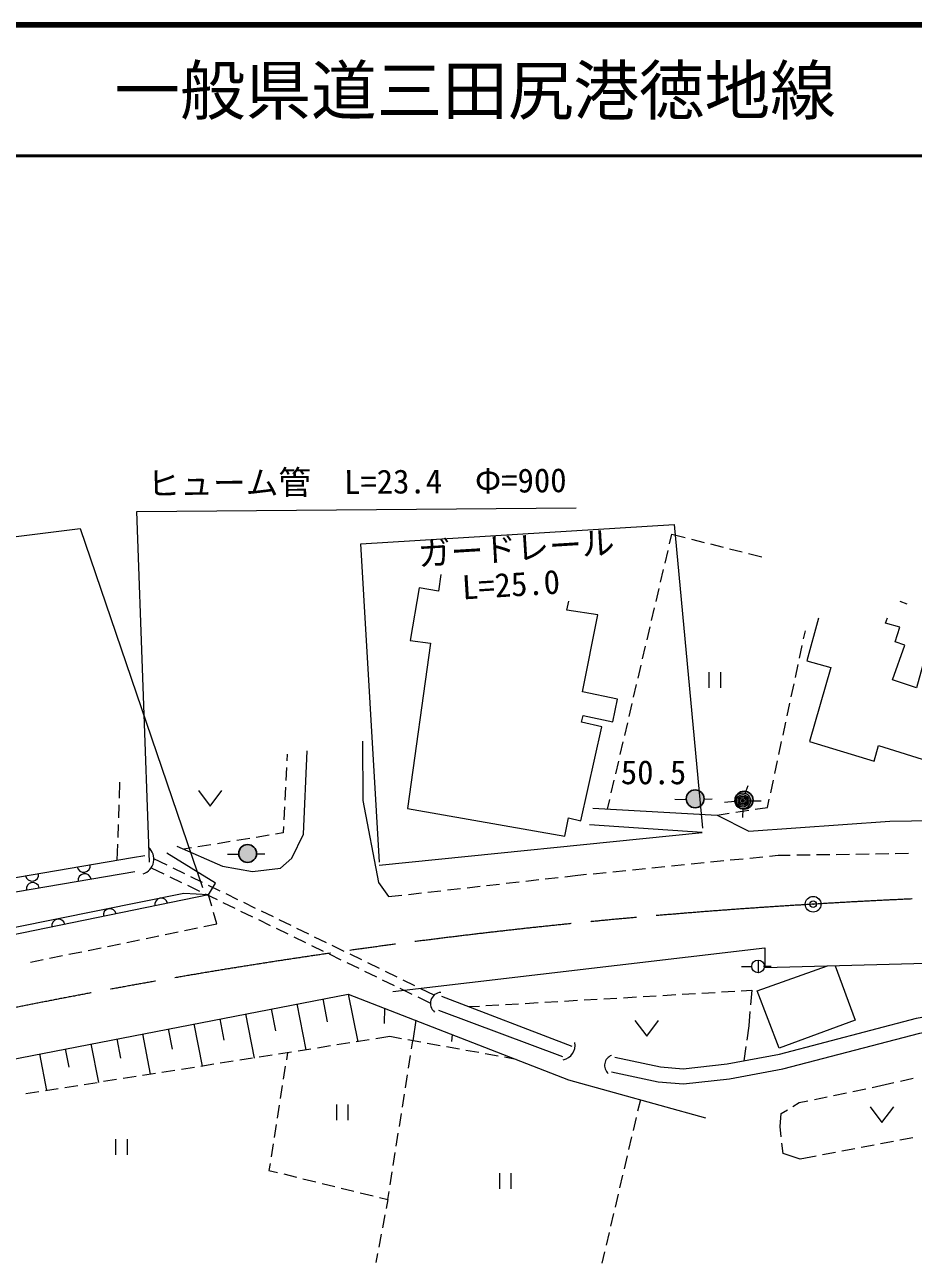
# Model space of a CAD drawing. Units: millimetres, scale not verified, with parts at other scales. Extents: x 40000 to 680000, y 20000 to 380000.
# Drawn here: x 209908 to 277646, y 285574 to 380000 of the extents above; entities that cross this region are included whole.
import ezdxf
from ezdxf.enums import TextEntityAlignment as Align

# ---------------------------------------------------------------- set-up
doc = ezdxf.new("R2010")
doc.units = ezdxf.units.MM
doc.header["$LTSCALE"] = 1000
doc.header["$PDMODE"] = 32
doc.header["$PDSIZE"] = 500
doc.linetypes.add('CHAIN', pattern=[18.5, 12, -1.5, 3.5, -1.5])
for name, color, linetype, lineweight in [('M-BGD', 7, 'Continuous', 13), ('M-BMK', 2, 'CHAIN', 13), ('M-BMK-SRVR', 3, 'Continuous', 13), ('M-STR-HTXT', 7, 'Continuous', 13), ('M-TTL', 2, 'Continuous', 140), ('M-TTL-LINE', 7, 'Continuous', 50)]:
    doc.layers.add(name, color=color, linetype=linetype, lineweight=lineweight)
doc.layers.add('M-TTL-TXT', color=7, linetype='Continuous')
doc.styles.add('ＭＳ ゴシック', font='')
doc.styles.get('ＭＳ ゴシック').set_extended_font_data('MS Gothic')

msp = doc.modelspace()

# ---------------------------------------------------------------- hatches: boundary and pattern name
at = {"layer": 'M-BGD'}
for points in [[(261699, 320921, 0.97359), (260344, 321088, 0.01338), (260340, 321051, 0.41421), (260954, 320306, 0.41421)], [(265430, 320818, 0.97359), (264075, 320985, 0.01338), (264070, 320948, 0.41421), (264685, 320203, 0.41421)], [(227579, 316744, 0.97359), (226224, 316911, 0.01338), (226220, 316875, 0.41421), (226834, 316130, 0.41421)]]:
    msp.add_hatch(color=256, dxfattribs=at).paths.add_polyline_path(points)

# ---------------------------------------------------------------- linework, layer by layer
for p, q in [((259067, 340415), (259240, 341153)), ((259240, 341153), (260248, 340901)), ((260733, 340779), (261703, 340537)), ((262188, 340416), (263158, 340173)), ((263643, 340052), (264614, 339809)), ((258725, 338955), (258953, 339928)), ((265099, 339688), (266107, 339436)), ((258383, 337494), (258611, 338468)), ((258041, 336034), (258269, 337007)), ((257699, 334573), (257927, 335547)), ((277180, 335836), (276644, 336026)), ((257357, 333113), (257585, 334086)), ((269290, 333171), (269421, 333787)), ((257015, 331652), (257243, 332626)), ((268975, 331704), (269185, 332682)), ((256673, 330192), (256901, 331165)), ((262074, 330637), (262074, 329437)), ((262974, 329437), (262974, 330637)), ((268661, 330237), (268871, 331215)), ((256331, 328731), (256559, 329705)), ((268347, 328771), (268557, 329749)), ((255989, 327271), (256217, 328244)), ((268033, 327304), (268243, 328282)), ((255647, 325810), (255875, 326784)), ((267719, 325837), (267929, 326815)), ((255305, 324350), (255533, 325323)), ((267405, 324370), (267614, 325348)), ((229914, 324379), (229889, 323877)), ((267091, 322904), (267300, 323882)), ((229864, 323377), (229815, 322378)), ((254963, 322889), (255191, 323863)), ((217122, 321027), (217165, 322245)), ((254621, 321429), (254849, 322402)), ((264841, 321380), (265067, 322007)), ((266777, 321437), (266986, 322415)), ((229790, 321879), (229741, 320880)), ((217070, 319528), (217105, 320528)), ((229716, 320381), (229667, 319382)), ((254335, 320204), (254507, 320942)), ((260341, 320908), (259478, 320924)), ((261702, 320969), (262320, 320977)), ((263266, 320735), (264038, 320795)), ((264119, 319956), (265107, 320109)), ((264656, 320218), (264625, 319571)), ((265267, 320838), (266041, 320838)), ((265602, 320186), (266540, 320332)), ((266540, 320332), (266672, 320948)), ((262686, 319733), (263625, 319879)), ((217017, 318029), (217052, 319028)), ((229617, 318380), (229033, 318284)), ((229642, 318883), (229617, 318380)), ((236936, 315931), (261558, 318426)), ((261558, 318426), (252974, 318991)), ((216957, 316312), (217000, 317529)), ((224098, 317478), (223111, 317317)), ((225579, 317720), (224592, 317559)), ((227059, 317962), (226072, 317801)), ((228539, 318204), (227553, 318043)), ((218120, 316510), (219072, 316663)), ((220767, 315914), (219754, 316407)), ((222618, 317236), (222034, 317141)), ((226221, 316732), (225358, 316747)), ((227582, 316793), (228200, 316801)), ((263694, 316319), (264689, 316419)), ((265186, 316469), (266181, 316568)), ((266679, 316618), (267341, 316684)), ((267341, 316684), (268276, 316697)), ((268776, 316705), (269776, 316719)), ((270276, 316726), (271276, 316741)), ((271776, 316748), (272776, 316763)), ((273276, 316770), (274275, 316785)), ((274775, 316792), (275775, 316806)), ((276275, 316814), (277275, 316828)), ((219551, 315731), (220519, 315262)), ((222116, 315257), (221217, 315695)), ((254738, 315425), (255733, 315524)), ((256231, 315574), (257226, 315673)), ((257723, 315723), (258718, 315823)), ((259216, 315872), (260211, 315972)), ((260708, 316021), (261704, 316121)), ((262201, 316170), (263196, 316270)), ((220969, 315044), (221869, 314608)), ((223465, 314601), (222565, 315039)), ((236879, 314596), (237651, 313527)), ((245117, 314371), (246111, 314484)), ((246608, 314540), (247601, 314653)), ((248098, 314709), (249092, 314821)), ((249589, 314877), (250582, 314990)), ((251079, 315046), (252086, 315160)), ((252086, 315160), (252748, 315226)), ((253246, 315276), (254241, 315375)), ((223907, 313653), (197117, 308158)), ((222319, 314390), (223219, 313953)), ((223669, 313735), (224569, 313299)), ((224163, 312790), (223907, 313653)), ((224813, 313945), (223914, 314382)), ((226162, 313289), (225263, 313726)), ((237651, 313527), (238658, 313640)), ((239155, 313697), (240149, 313809)), ((240646, 313865), (241639, 313978)), ((242136, 314034), (243130, 314147)), ((243627, 314203), (244620, 314315)), ((225019, 313081), (225918, 312645)), ((227511, 312632), (226612, 313070)), ((224560, 311447), (224305, 312310)), ((226368, 312427), (227268, 311990)), ((227718, 311772), (228618, 311336)), ((228860, 311976), (227961, 312414)), ((230209, 311320), (229309, 311757)), ((220622, 310637), (221601, 310839)), ((222091, 310939), (223071, 311141)), ((223560, 311242), (224560, 311447)), ((229068, 311118), (229968, 310682)), ((231557, 310663), (230658, 311101)), ((216214, 309731), (217194, 309932)), ((217683, 310033), (218663, 310234)), ((219153, 310335), (220132, 310537)), ((230418, 310464), (231317, 310027)), ((231767, 309809), (232667, 309373)), ((232906, 310007), (232007, 310445)), ((234255, 309351), (233356, 309788)), ((211806, 308824), (212786, 309026)), ((213276, 309127), (214255, 309328)), ((214745, 309429), (215724, 309630)), ((233117, 309155), (234017, 308719)), ((235604, 308694), (234705, 309132)), ((210337, 308522), (211317, 308724)), ((234467, 308500), (235367, 308064)), ((235817, 307846), (236716, 307410)), ((236953, 308038), (236053, 308476)), ((265339, 308184), (264546, 308160)), ((265827, 308692), (265821, 307725)), ((266243, 308225), (266805, 308225)), ((237166, 307192), (238066, 306756)), ((238301, 307382), (237402, 307819)), ((239650, 306726), (238751, 307163)), ((234575, 306101), (235300, 302465)), ((238516, 306537), (239416, 306101)), ((241113, 306014), (240100, 306507)), ((257045, 305908), (258044, 305966)), ((258543, 305995), (259541, 306052)), ((260040, 306081), (261039, 306139)), ((261538, 306168), (262536, 306226)), ((263035, 306255), (264034, 306313)), ((264533, 306341), (265329, 306387)), ((265329, 306387), (265236, 305274)), ((230663, 305342), (231342, 301843)), ((232626, 305723), (232966, 303974)), ((237339, 305025), (237312, 303842)), ((239866, 305883), (240834, 305414)), ((241684, 305937), (251622, 302135)), ((243770, 305139), (244566, 305185)), ((245065, 305214), (246064, 305272)), ((246563, 305301), (247561, 305359)), ((248060, 305388), (249059, 305445)), ((249558, 305474), (250556, 305532)), ((251055, 305561), (252054, 305619)), ((252553, 305648), (253551, 305706)), ((254050, 305734), (255049, 305792)), ((255548, 305821), (256546, 305879)), ((224773, 304198), (225085, 302590)), ((226736, 304580), (227388, 301221)), ((228699, 304961), (229025, 303282)), ((239727, 304095), (239496, 302534)), ((241460, 304877), (250893, 301333)), ((265194, 304776), (265101, 303662)), ((220846, 303436), (221145, 301897)), ((222809, 303817), (223434, 300600)), ((265101, 303662), (264948, 302581)), ((214956, 302292), (215526, 299356)), ((216919, 302674), (217204, 301205)), ((218883, 303055), (219480, 299978)), ((234691, 302370), (233703, 302214)), ((236173, 302603), (235185, 302447)), ((237741, 302849), (236667, 302680)), ((238621, 302691), (237741, 302849)), ((240098, 302425), (239114, 302602)), ((239399, 301918), (239496, 302534)), ((241574, 302160), (240590, 302337)), ((242498, 303016), (242434, 302485)), ((211029, 301530), (211572, 298734)), ((212993, 301911), (213264, 300513)), ((228764, 301438), (227776, 301282)), ((230246, 301671), (229258, 301515)), ((229934, 301622), (229851, 301090)), ((231727, 301904), (230740, 301748)), ((233209, 302137), (232221, 301981)), ((239166, 300436), (239321, 301424)), ((243050, 301895), (242066, 302072)), ((244527, 301629), (243543, 301806)), ((246003, 301364), (245019, 301541)), ((247376, 301117), (246495, 301275)), ((264878, 302086), (264725, 301004)), ((222837, 300506), (221849, 300350)), ((224318, 300739), (223331, 300583)), ((225800, 300972), (224812, 300816)), ((227282, 301205), (226294, 301049)), ((229773, 300596), (229618, 299608)), ((215428, 299341), (214440, 299185)), ((216910, 299574), (215922, 299418)), ((218391, 299807), (217403, 299651)), ((219873, 300040), (218885, 299884)), ((221355, 300273), (220367, 300117)), ((238932, 298955), (239088, 299942)), ((275184, 299125), (276178, 299353)), ((276665, 299465), (277640, 299689)), ((210982, 298642), (209994, 298486)), ((212464, 298875), (211476, 298719)), ((213946, 299108), (212958, 298952)), ((229540, 299114), (229385, 298126)), ((238699, 297473), (238855, 298461)), ((271576, 298369), (272555, 298574)), ((273045, 298677), (274023, 298882)), ((274513, 298985), (275184, 299125)), ((229307, 297632), (229152, 296644)), ((233667, 297684), (233667, 296484)), ((234567, 296484), (234567, 297684)), ((256840, 298040), (256634, 297161)), ((268478, 297533), (268947, 297818)), ((268947, 297818), (269619, 297959)), ((270108, 298062), (271087, 298267)), ((238466, 295991), (238622, 296979)), ((256519, 296674), (256290, 295701)), ((267492, 296007), (267581, 296987)), ((267581, 296987), (268050, 297273)), ((229074, 296150), (228919, 295163)), ((267582, 295216), (267492, 296007)), ((216830, 295042), (216830, 293842)), ((217730, 293842), (217730, 295042)), ((228841, 294669), (228686, 293681)), ((238233, 294509), (238388, 295497)), ((256175, 295214), (255946, 294240)), ((267729, 293928), (267639, 294719)), ((276136, 294852), (275153, 294666)), ((277610, 295130), (276627, 294945)), ((238000, 293027), (238155, 294015)), ((255832, 293754), (255603, 292780)), ((269036, 293512), (267729, 293928)), ((270240, 293739), (269036, 293512)), ((271714, 294017), (270732, 293832)), ((273188, 294295), (272205, 294110)), ((274662, 294574), (273679, 294388)), ((228608, 293187), (228525, 292655)), ((228525, 292655), (229173, 292496)), ((229659, 292378), (230630, 292140)), ((231116, 292021), (232087, 291783)), ((237767, 291546), (237922, 292534)), ((246098, 292447), (246098, 291247)), ((246998, 291247), (246998, 292447)), ((255488, 292294), (255259, 291320)), ((232573, 291664), (233544, 291427)), ((234030, 291308), (235001, 291070)), ((235487, 290951), (236458, 290714)), ((237592, 290436), (237689, 291052)), ((255145, 290833), (254916, 289860)), ((236944, 290595), (237592, 290436)), ((237592, 290436), (237462, 289757)), ((237368, 289266), (237180, 288284)), ((254801, 289373), (254572, 288400)), ((237086, 287793), (236898, 286811)), ((254458, 287913), (254229, 286940)), ((236804, 286320), (236674, 285641)), ((254114, 286453), (253907, 285574))]:
    msp.add_line(p, q, dxfattribs=at)
for points in [[(241627, 338089), (241452, 336804), (239982, 337061), (239304, 333063), (240835, 332838), (239088, 320241), (251091, 318127), (251353, 319543), (252297, 319315), (253904, 326461), (252349, 326828), (252471, 327335), (254743, 326846), (255109, 328575), (252436, 329152), (253607, 335022), (251248, 335371), (251388, 336053)], [(270413, 334744), (269540, 331494), (271357, 330987), (269725, 325351), (274669, 323849), (275001, 325037), (287030, 321277), (287743, 323653), (294040, 321782), (296059, 327633), (287656, 330142), (288023, 331400), (279095, 333775), (277906, 329443), (276054, 330054), (276997, 332710), (276263, 332955), (276630, 334073), (275530, 334370), (275687, 334772)], [(235661, 325377), (235691, 320863), (236879, 314596)], [(149529, 324373), (178230, 318955), (181935, 317504), (186326, 314980), (194918, 312551), (218120, 316510)], [(221509, 317370), (224984, 315855), (227271, 315439), (229409, 315707), (230270, 316449), (231161, 318291), (231429, 324647)], [(218305, 315426), (194858, 311425), (185896, 313959), (181458, 316510), (177925, 317893), (149325, 323292)], [(253212, 320268), (262686, 319733), (265122, 318515), (275874, 319288), (282439, 319392)], [(223907, 313653), (224449, 314548), (220736, 316835)], [(223907, 313653), (222042, 313768), (196158, 308558)], [(237978, 306298), (266333, 309625), (266333, 308110), (292856, 308823), (293302, 304041)], [(267413, 301969), (265737, 306337), (271122, 308239)], [(271698, 308254), (273230, 304117), (267413, 301970)], [(204755, 294756), (206121, 300577), (234575, 306101), (251356, 299567), (261810, 296657)], [(254886, 301293), (258381, 300542), (260110, 300402), (263465, 300769), (267457, 301515), (277899, 304253), (283333, 305283), (293047, 306777)], [(254644, 300165), (258212, 299398), (260127, 299243), (263634, 299626), (267709, 300388), (278154, 303126), (283528, 304146), (293222, 305637)]]:
    msp.add_lwpolyline(points, dxfattribs=at)
at = {"layer": 'M-BGD', "lineweight": 25}
for centre in [(261019, 320986), (264750, 320883), (226899, 316810)]:
    msp.add_circle(centre, 683, dxfattribs=at)
at = {"layer": 'M-BGD'}
for centre, radius in [((264647, 320830), 600), ((264647, 320830), 480), ((264647, 320830), 360), ((264647, 320830), 240), ((264647, 320830), 120), ((264647, 320830), 20), ((265821, 308209), 484)]:
    msp.add_circle(centre, radius, dxfattribs=at)
for centre, radius, start, end in [((218565, 316396), 1189, 287.63881, 48.81279), ((214405, 315877), 500, 189.68373, 9.68373), ((210462, 315204), 500, 189.68373, 9.68373), ((210524, 314099), 500, 9.68373, 189.68373), ((214467, 314772), 500, 9.68373, 189.68373), ((216390, 312111), 500, 11.59061, 191.59061), ((220308, 312915), 500, 11.59061, 191.59061), ((212471, 311308), 500, 11.59061, 191.59061), ((241675, 305388), 841, 93.29466, 231.72934), ((250725, 302212), 1145, 281.85602, 9.13077), ((254923, 300654), 810, 109.63021, 229.23377)]:
    msp.add_arc(centre, radius, start, end, dxfattribs=at)
msp.add_point((264647, 320830), dxfattribs=at)
at = {"layer": 'M-BMK'}
for centre, radius, start, end in [((297525, -130065), 443863, 80.63711, 93.55345), ((295813, -124973), 438677, 93.37157, 106.40245)]:
    msp.add_arc(centre, radius, start, end, dxfattribs=at)
at = {"layer": 'M-BMK-SRVR'}
msp.add_circle((270014, 312945), 600, dxfattribs=at)
msp.add_point((270014, 312945), dxfattribs=at)
at = {"layer": 'M-STR-HTXT'}
for p, q in [((236941, 316155), (235533, 340434)), ((223141, 321617), (224041, 320417)), ((224041, 320417), (224941, 321617)), ((256433, 304075), (257333, 302875)), ((257333, 302875), (258233, 304075)), ((274358, 297511), (275258, 296311)), ((275258, 296311), (276158, 297511))]:
    msp.add_line(p, q, dxfattribs=at)
for points in [[(219414, 316142), (218457, 342888), (251943, 343161)], [(235533, 340434), (259416, 341899), (261591, 318755)], [(197375, 309034), (192197, 338847), (214140, 341589), (223460, 314224)]]:
    msp.add_lwpolyline(points, dxfattribs=at)
at = {"layer": 'M-TTL'}
msp.add_line((680000, 380000), (40000, 380000), dxfattribs=at)
at = {"layer": 'M-TTL-LINE'}
msp.add_line((40000, 370000), (680000, 370000), dxfattribs=at)

# ---------------------------------------------------------------- texts
at = {"layer": 'M-BGD', "style": 'ＭＳ ゴシック'}
msp.add_text('50.5', height=1833, dxfattribs=at).set_placement((257848, 321543), align=Align.BOTTOM_CENTER)
at = {"layer": 'M-STR-HTXT', "style": 'ＭＳ ゴシック'}
for s, rotation, p in [('ヒューム管\u3000L=23.4\u3000Φ=900', 0.467, (235244, 343685)), ('ガードレール', 3.508, (247468, 338636)), ('L=25.0', 3.508, (247063, 335861))]:
    msp.add_text(s, height=1833, rotation=rotation, dxfattribs=at).set_placement(p, align=Align.BOTTOM_CENTER)
at = {"layer": 'M-TTL-TXT', "style": 'ＭＳ ゴシック'}
msp.add_text('一般県道三田尻港徳地線', height=3666, dxfattribs=at).set_placement((216734, 375000), align=Align.MIDDLE_LEFT)

doc.saveas('drawing.dxf')
